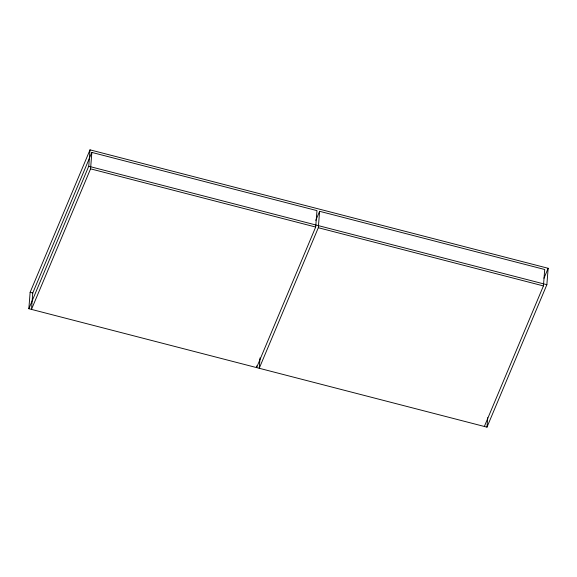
<?xml version="1.0" encoding="UTF-8"?>
<svg xmlns="http://www.w3.org/2000/svg" width="577" height="577" viewBox="0 0 577 577"><rect width="100%" height="100%" fill="white"/><g stroke="black" fill="none" stroke-linecap="round" stroke-linejoin="round"><path stroke-width="0.87" d="M28.85 308.717L30.134 292.301L90.019 149.847L548.15 268.283L546.866 284.699L486.981 427.153L28.85 308.717L88.735 166.263L90.019 149.847M91.851 152.422L32.766 292.979L31.483 309.395L90.567 168.845L91.851 152.422L316.968 210.627L315.684 227.042L256.599 367.592L256.736 365.868M260.047 357.906L259.232 368.277L318.316 227.72L319.6 211.305L544.717 269.502L543.433 285.918L484.348 426.475M486.981 427.153L487.724 417.647M315.778 220.4L319.6 211.305M543.974 278.222L548.15 268.283M88.735 166.263L546.866 284.699M90.567 168.845L315.684 227.042M318.316 227.72L543.433 285.918M30.134 292.301L32.752 292.979"/></g></svg>
